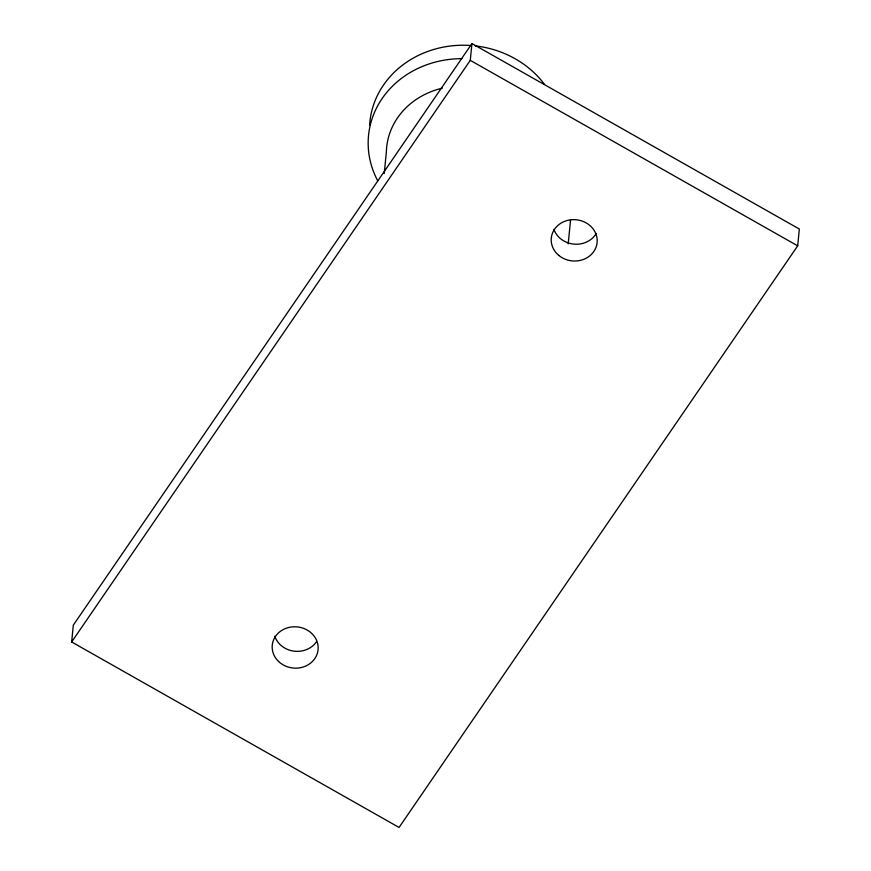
<?xml version="1.0" encoding="UTF-8"?>
<svg xmlns="http://www.w3.org/2000/svg" width="871" height="871" viewBox="0 0 871 871"><rect width="100%" height="100%" fill="white"/><g stroke="black" fill="none" stroke-linecap="round" stroke-linejoin="round"><path stroke-width="1.31" d="M71.662 641.96L73.306 625.16L471.94 43.55L799.338 229.04L797.694 245.84L399.06 827.45L71.662 641.96L470.286 60.349L471.94 43.55M384.242 173.536L386.365 151.924A76.735 68.907 5.6 0 1 442.326 88.167M568.208 243.902L570.592 219.601M470.286 60.349L797.694 245.84M596.265 233.45A23.016 20.675 5.6 0 1 573.88 244.109A23.016 20.675 5.6 0 1 553.923 229.378M316.445 641.796A23.016 20.675 5.6 0 1 293.865 651.138A23.016 20.675 5.6 0 1 274.768 636.178M369.62 125.174A95.919 86.131 5.6 0 1 471.222 45.521M475.174 45.891A95.919 86.131 5.6 0 1 544.517 84.422M377.785 180.918A95.919 86.131 5.6 0 1 461.946 58.662M558.681 255.323A23.016 20.675 5.6 0 0 596.657 245.208A23.016 20.675 5.6 0 0 567.25 220.483A23.016 20.675 5.6 0 0 558.681 255.323M278.524 661.437A23.016 20.675 5.6 0 0 317.229 653.696A23.016 20.675 5.6 0 0 289.716 627.262A23.016 20.675 5.6 0 0 278.524 661.437"/></g></svg>
